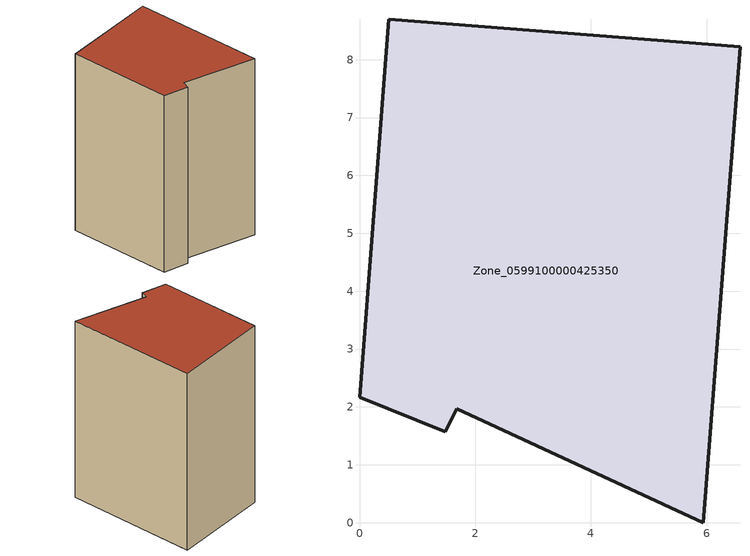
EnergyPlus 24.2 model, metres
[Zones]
Zone_0599100000425350
 floor ground (C_G): 0.5,8.7 6.58,8.22 5.94,0 1.69,1.97 1.48,1.57 0,2.17 z3.22
 wall outside (C_F): 6.58,8.22 0.5,8.7 0,2.17 1.48,1.57 1.69,1.97 5.94,0 6.58,8.22 z3.22:15.55
 roof outside (C_R): 0.5,8.7 0,2.17 1.48,1.57 1.69,1.97 5.94,0 6.58,8.22 z15.55
[BUILDING]
Pand.0599100000425350: North Axis=0; Terrain=City; Loads Convergence Tolerance Value=0.04; Temperature Convergence Tolerance Value=0.4; Solar Distribution=FullExterior; Maximum Number of Warmup Days=25; Minimum Number of Warmup Days=1
[Site:Location]
Rotterdam.The.Hague.AP_ZH_NLD Design_Conditions: Latitude=51.96; Longitude=4.45; Time Zone=1; Elevation=-4.5
[SITE:GROUNDTEMPERATURE:BUILDINGSURFACE]
18, 18, 18, 18, 18, 18, 18, 18, 18, 18, 18, 18
[MATERIAL] Thermal Absorptance=0.9; Solar Absorptance=0.7; Visible Absorptance=0.7
Name | Roughness | Thickness | Conductivity | Density | Specific Heat
G.TC.2006-2014 | MediumSmooth | 0.15 | 0.06 | 540 | 1210
F.TC.2006-2014 | Rough | 0.3 | 0.12 | 1920 | 840
R.TC.2006-2014 | MediumRough | 0.2 | 0.08 | 1500 | 1000
[CONSTRUCTION]
C_G: G.TC.2006-2014
C_F: F.TC.2006-2014
C_R: R.TC.2006-2014
[ZONE]
Zone_0599100000425350: Type=1; Multiplier=1; Ceiling Height=Autocalculate; Volume=Autocalculate; Floor Area=autocalculate; Part of Total Floor Area=Yes
[ZONEINFILTRATION:DESIGNFLOWRATE]
Infil_Zone_0599100000425350: Zone or ZoneList or Space or SpaceList=Zone_0599100000425350; Schedule=AlwaysOn; Design Flow Rate Calculation Method=Flow/Area; Flow Rate per Floor Area=0.0015; Constant Term Coefficient=1; Temperature Term Coefficient=0; Velocity Term Coefficient=0; Velocity Squared Term Coefficient=0
[HVACTEMPLATE:ZONE:IDEALLOADSAIRSYSTEM]
Zone_0599100000425350: Maximum Heating Supply Air Temperature=50; Minimum Cooling Supply Air Temperature=13; Maximum Heating Supply Air Humidity Ratio=0.0156; Minimum Cooling Supply Air Humidity Ratio=0.0077; Heating Limit=NoLimit; Cooling Limit=NoLimit; Dehumidification Control Type=ConstantSensibleHeatRatio; Cooling Sensible Heat Ratio=0.7; Dehumidification Setpoint=60; Humidification Control Type=None; Humidification Setpoint=30; Outdoor Air Method=None; Outdoor Air Flow Rate per Person=0.00944; Outdoor Air Flow Rate per Zone Floor Area=0; Outdoor Air Flow Rate per Zone=0; Demand Controlled Ventilation Type=None; Outdoor Air Economizer Type=NoEconomizer; Heat Recovery Type=None; Sensible Heat Recovery Effectiveness=0.7; Latent Heat Recovery Effectiveness=0.65
[ZONECONTROL:THERMOSTAT]
ThermostatControl_Zone_0599100000425350: Zone or ZoneList=Zone_0599100000425350; Control Type Schedule=DualSetpointControlType; Control 1=Thermostat_Zone_0599100000425350; Temperature Difference Between Cutout And Setpoint=0
[THERMOSTATSETPOINT:DUALSETPOINT]
Thermostat_Zone_0599100000425350: Heating Setpoint Temperature Schedule=HeatingSetpoint_Zone_0599100000425350; Cooling Setpoint Temperature Schedule=CoolingSetpoint_Zone_0599100000425350
[SCHEDULE:COMPACT]
HeatingSetpoint_Zone_0599100000425350: Through: 12/31, For: AllDays, Until: 24:00, 21
CoolingSetpoint_Zone_0599100000425350: Through: 12/31, For: AllDays, Until: 24:00, 24
DualSetpointControlType: Through: 12/31, For: AllDays, Until: 24:00, 4
AlwaysOn: Through: 12/31, For: AllDays, Until: 24:00, 1
